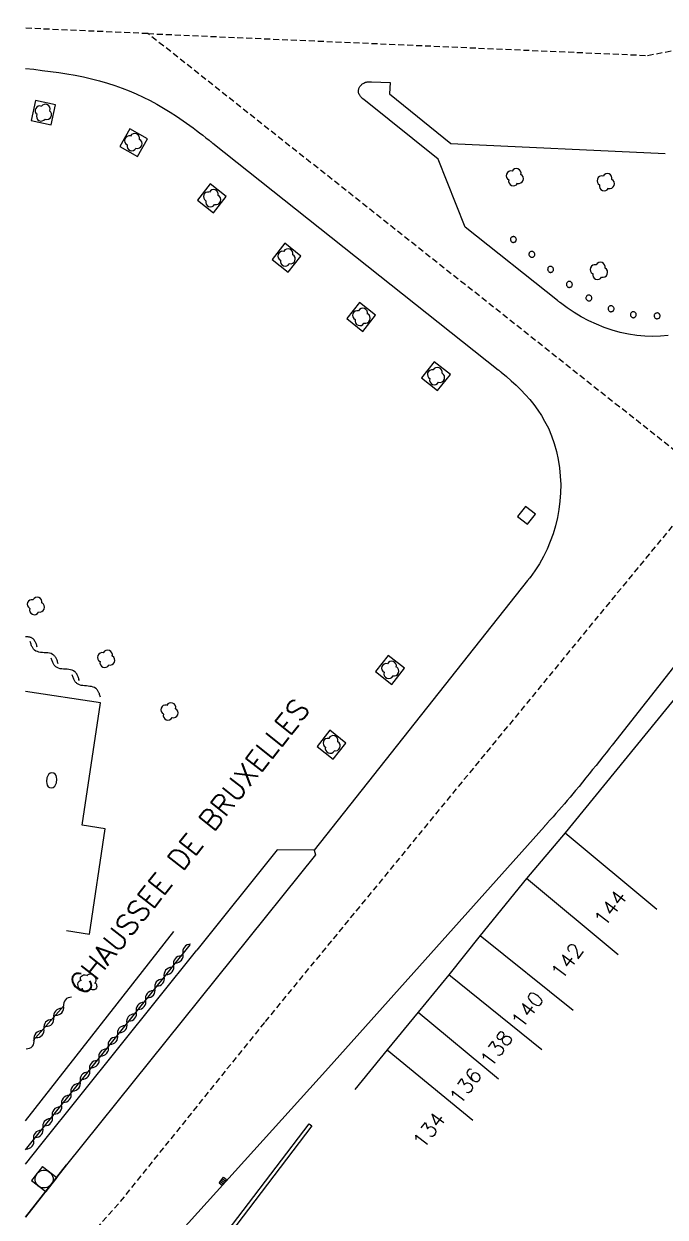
# Model space of a CAD drawing. Header units: millimetres. Extents: x 109000 to 110000, y 146999 to 148000.
# Drawn here: x 108999.9 to 109053.6, y 147247 to 147347 of the extents above; entities that cross this region are included whole.
import ezdxf
from ezdxf.enums import TextEntityAlignment as Align

# ---------------------------------------------------------------- set-up
doc = ezdxf.new("R2010")
doc.units = ezdxf.units.MM
doc.linetypes.add('DASHED', pattern=[0.75, 0.5, -0.25])
doc.layers.get('0').update_dxf_attribs({"linetype": 'CONTINUOUS'})
for name, color, linetype in [('W0001', 6, 'DASHED'), ('W0008', 7, 'CONTINUOUS'), ('W0100', 7, 'CONTINUOUS'), ('W0112', 1, 'DASHED'), ('W0300', 7, 'CONTINUOUS'), ('W0310', 3, 'CONTINUOUS'), ('W0334', 7, 'CONTINUOUS'), ('W0400', 7, 'CONTINUOUS'), ('W0420', 7, 'CONTINUOUS'), ('W0989', 7, 'CONTINUOUS'), ('W0991', 7, 'CONTINUOUS'), ('W1102', 7, 'CONTINUOUS')]:
    doc.layers.add(name, color=color, linetype=linetype)
doc.styles.get("Standard").update_dxf_attribs({"font": 'romans.shx', "width": 0.85})

# ---------------------------------------------------------------- blocks, each defined once
blk = doc.blocks.new('t310o')
at = {"color": 0, "linetype": 'Continuous'}
for centre, start, end in [((-0.5, 0.38), 216.8699, 323.1304), ((0.5, -0.37), 36.8699, 143.1303)]:
    blk.add_arc(centre, 0.625, start, end, dxfattribs=at)
blk = doc.blocks.new('T420')
for p, q in [((0.75, 0.75), (-0.75, 0.75)), ((-0.75, 0.75), (-0.75, -0.75)), ((0.75, 0.75), (0.75, -0.75)), ((0.75, -0.75), (-0.75, -0.75))]:
    blk.add_line(p, q)
blk.add_ellipse((0, 0), major_axis=(-0.53, 0.53), ratio=1, start_param=3.926991, end_param=10.210176)
blk = doc.blocks.new('T300')
for p, q in [((-0.8, 0.51), (-0.86, 0.34)), ((-0.86, 0.34), (-0.86, 0.17)), ((-0.86, 0.17), (-0.74, 0.06)), ((-0.69, 0.63), (-0.8, 0.51)), ((-0.8, -0.06), (-0.74, 0.06)), ((-0.74, 0.06), (-0.69, 0.11)), ((-0.57, 0.69), (-0.69, 0.63)), ((-0.46, 0.69), (-0.57, 0.69)), ((-0.29, 0.63), (-0.46, 0.69)), ((-0.29, 0.63), (-0.17, 0.74)), ((-0.23, 0.57), (-0.29, 0.63)), ((-0.17, 0.74), (-0.06, 0.8)), ((-0.06, 0.8), (0.06, 0.8)), ((0.06, 0.8), (0.23, 0.74)), ((0.23, 0.74), (0.34, 0.63)), ((0.34, 0.63), (0.4, 0.51)), ((0.46, 0.46), (0.34, 0.46)), ((0.4, 0.51), (0.4, 0.46)), ((0.57, 0.4), (0.46, 0.46)), ((0.57, 0.4), (0.69, 0.29)), ((0.69, 0.29), (0.74, 0.17)), ((0.74, 0.06), (0.69, -0.17)), ((0.74, 0.17), (0.74, 0.06)), ((-0.8, -0.17), (-0.8, -0.06)), ((-0.8, -0.23), (-0.8, -0.17)), ((-0.74, -0.34), (-0.8, -0.23)), ((-0.69, -0.4), (-0.74, -0.34)), ((-0.51, -0.46), (-0.69, -0.4)), ((-0.4, -0.46), (-0.51, -0.46)), ((-0.4, -0.46), (-0.34, -0.46)), ((-0.34, -0.46), (-0.34, -0.4)), ((-0.34, -0.51), (-0.34, -0.46)), ((-0.29, -0.63), (-0.34, -0.51)), ((-0.17, -0.74), (-0.29, -0.63)), ((-0.06, -0.8), (-0.17, -0.74)), ((0.06, -0.8), (-0.06, -0.8)), ((0.17, -0.74), (0.06, -0.8)), ((0.23, -0.69), (0.17, -0.74)), ((0.29, -0.46), (0.23, -0.46)), ((0.29, -0.63), (0.23, -0.69)), ((0.46, -0.4), (0.29, -0.46)), ((0.34, -0.51), (0.29, -0.63)), ((0.34, -0.51), (0.34, -0.46)), ((0.57, -0.34), (0.46, -0.4)), ((0.63, -0.29), (0.57, -0.34)), ((0.69, -0.17), (0.63, -0.29))]:
    blk.add_line(p, q)
blk = doc.blocks.new('T400')
for p, q in [((-0.15, 0.3), (0.15, 0.3)), ((-0.15, -0.25), (-0.15, 0.3)), ((-0.15, 0.15), (0.15, 0.15)), ((-0.15, 0), (0.15, 0)), ((0.15, 0.3), (0.15, -0.25)), ((-0.15, -0.15), (0.15, -0.15)), ((-0.15, -0.25), (-0.15, -0.3)), ((-0.15, -0.3), (0.15, -0.3)), ((0.15, -0.3), (0.15, -0.25))]:
    blk.add_line(p, q)

msp = doc.modelspace()

# ---------------------------------------------------------------- linework, layer by layer
at = {"layer": 'W0001'}
for points in [[(109137.58, 147461.48), (109078.01, 147333.88), (109020.02, 147263.3)], [(109010.26, 147346.19), (109052.15, 147344.36), (109085.99, 147350.95)], [(109070.03, 147291.39), (109063.35, 147304.19), (109057.45, 147308.84), (109010.26, 147346.19), (109000, 147346.64)]]:
    msp.add_lwpolyline(points, dxfattribs=at)
at = {"layer": 'W0001', "flags": 128}
msp.add_lwpolyline([(109020.02, 147263.3), (109007.76, 147248.08), (109000.78, 147240.2), (109000, 147239.2)], dxfattribs=at)
at = {"layer": 'W0008'}
for points in [[(109000, 147343.28), (109000.69, 147343.2), (109001.39, 147343.11), (109002.08, 147343.02), (109002.79, 147342.92), (109003.47, 147342.81), (109004.16, 147342.7), (109004.85, 147342.56), (109005.53, 147342.41), (109006.2, 147342.23), (109006.87, 147342.05), (109007.48, 147341.84), (109008.09, 147341.63), (109008.69, 147341.39), (109009.28, 147341.14), (109009.86, 147340.86), (109010.44, 147340.58), (109011.01, 147340.27), (109011.57, 147339.95), (109012.12, 147339.61), (109012.66, 147339.27), (109012.94, 147339.08), (109013.22, 147338.88), (109013.5, 147338.69), (109013.77, 147338.48), (109014.04, 147338.28), (109014.32, 147338.08), (109014.58, 147337.88), (109014.86, 147337.67), (109015.12, 147337.45), (109015.39, 147337.25), (109015.42, 147337.23), (109015.45, 147337.2), (109015.47, 147337.19), (109015.51, 147337.16), (109015.54, 147337.14), (109015.57, 147337.11), (109015.6, 147337.09), (109015.62, 147337.06), (109015.65, 147337.05), (109015.69, 147337.02), (109039.61, 147318.02), (109039.64, 147317.98), (109039.67, 147317.97), (109039.69, 147317.95), (109039.72, 147317.92), (109039.75, 147317.91), (109039.78, 147317.89), (109039.8, 147317.86), (109039.83, 147317.84), (109039.86, 147317.81), (109039.88, 147317.8), (109040.31, 147317.45), (109040.72, 147317.09), (109041.13, 147316.72), (109041.52, 147316.33), (109041.9, 147315.92), (109042.26, 147315.52), (109042.61, 147315.09), (109042.94, 147314.64), (109043.24, 147314.19), (109043.51, 147313.72), (109043.83, 147313.11), (109044.09, 147312.47), (109044.32, 147311.83), (109044.51, 147311.16), (109044.65, 147310.48), (109044.76, 147309.8), (109044.83, 147309.09), (109044.86, 147308.41), (109044.85, 147307.7), (109044.79, 147307), (109044.71, 147306.31), (109044.58, 147305.63), (109044.42, 147304.94), (109044.22, 147304.27), (109043.98, 147303.61), (109043.72, 147302.97), (109043.41, 147302.36), (109043.07, 147301.75), (109042.7, 147301.17), (109042.29, 147300.61), (109042.27, 147300.59), (109042.26, 147300.56), (109042.23, 147300.53), (109042.21, 147300.52), (109042.19, 147300.48), (109042.17, 147300.45), (109042.15, 147300.44), (109042.13, 147300.41), (109042.11, 147300.38), (109042.08, 147300.36), (109024.2, 147277.75), (109021.09, 147277.78), (109014.36, 147269.38)], [(109044.59, 147323.81), (109036.86, 147329.97), (109034.58, 147335.66), (109028.35, 147340.67), (109028.34, 147340.67), (109028.33, 147340.69), (109028.32, 147340.69), (109028.31, 147340.7), (109028.29, 147340.7), (109028.29, 147340.72), (109028.28, 147340.73), (109028.26, 147340.73), (109028.26, 147340.75), (109028.24, 147340.75), (109028.19, 147340.8), (109028.14, 147340.86), (109028.09, 147340.91), (109028.04, 147340.97), (109028.01, 147341.03), (109027.97, 147341.09), (109027.94, 147341.16), (109027.92, 147341.23), (109027.91, 147341.3), (109027.9, 147341.38), (109027.9, 147341.42), (109027.91, 147341.48), (109027.93, 147341.53), (109027.94, 147341.59), (109027.97, 147341.66), (109028, 147341.7), (109028.03, 147341.75), (109028.07, 147341.8), (109028.11, 147341.84), (109028.15, 147341.89), (109028.15, 147341.89), (109028.2, 147341.94), (109028.26, 147341.98), (109028.31, 147342.02), (109028.37, 147342.05), (109028.44, 147342.08), (109028.5, 147342.11), (109028.57, 147342.13), (109028.63, 147342.14), (109028.7, 147342.14), (109028.76, 147342.16), (109028.79, 147342.16), (109028.81, 147342.16), (109028.83, 147342.16), (109028.86, 147342.16), (109028.88, 147342.16), (109028.9, 147342.16), (109028.92, 147342.14), (109028.94, 147342.14), (109028.97, 147342.14), (109028.99, 147342.14), (109028.99, 147342.14), (109030.56, 147342.08), (109030.52, 147341.14), (109035.64, 147336.98), (109053.62, 147336.14)], [(109053.87, 147320.89), (109053.22, 147320.83), (109052.55, 147320.81), (109051.9, 147320.83), (109051.24, 147320.89), (109050.54, 147321), (109049.85, 147321.14), (109049.17, 147321.33), (109048.51, 147321.56), (109047.85, 147321.83), (109047.21, 147322.13), (109046.58, 147322.45), (109045.98, 147322.81), (109045.4, 147323.2), (109044.84, 147323.63), (109044.84, 147323.63), (109044.82, 147323.64), (109044.79, 147323.66), (109044.76, 147323.69), (109044.74, 147323.7), (109044.72, 147323.72), (109044.69, 147323.73), (109044.66, 147323.77), (109044.64, 147323.78), (109044.61, 147323.8), (109044.59, 147323.81), (109044.59, 147323.81), (109036.86, 147329.97), (109034.58, 147335.66), (109028.35, 147340.67), (109028.34, 147340.67), (109028.33, 147340.69), (109028.32, 147340.69), (109028.31, 147340.7), (109028.29, 147340.7), (109028.29, 147340.72), (109028.28, 147340.73), (109028.26, 147340.73), (109028.26, 147340.75), (109028.24, 147340.75), (109028.19, 147340.8), (109028.14, 147340.86), (109028.09, 147340.91), (109028.04, 147340.97), (109028.01, 147341.03), (109027.97, 147341.09), (109027.94, 147341.16), (109027.92, 147341.23), (109027.91, 147341.3), (109027.9, 147341.38), (109027.9, 147341.42), (109027.91, 147341.48), (109027.93, 147341.53), (109027.94, 147341.59), (109027.97, 147341.66), (109028, 147341.7), (109028.03, 147341.75), (109028.07, 147341.8), (109028.11, 147341.84), (109028.15, 147341.89), (109028.15, 147341.89), (109028.2, 147341.94), (109028.26, 147341.98), (109028.31, 147342.02), (109028.37, 147342.05), (109028.44, 147342.08), (109028.5, 147342.11), (109028.57, 147342.13), (109028.63, 147342.14), (109028.7, 147342.14), (109028.76, 147342.16), (109028.79, 147342.16), (109028.81, 147342.16), (109028.83, 147342.16), (109028.86, 147342.16), (109028.88, 147342.16), (109028.9, 147342.16), (109028.92, 147342.14), (109028.94, 147342.14), (109028.97, 147342.14), (109028.99, 147342.14), (109028.99, 147342.14), (109030.56, 147342.08), (109030.52, 147341.14), (109035.64, 147336.98), (109053.62, 147336.14)], [(109002.51, 147340.23), (109000.83, 147340.59), (109000.47, 147338.91), (109002.15, 147338.55), (109002.51, 147340.23)], [(109008.75, 147338.22), (109007.9, 147336.72), (109009.38, 147335.88), (109010.23, 147337.36), (109008.75, 147338.22)], [(109015.48, 147333.59), (109014.41, 147332.23), (109015.76, 147331.17), (109016.83, 147332.53), (109015.48, 147333.59)], [(109021.74, 147328.63), (109020.67, 147327.27), (109022.02, 147326.2), (109023.09, 147327.55), (109021.74, 147328.63)], [(109028, 147323.64), (109026.93, 147322.3), (109028.28, 147321.22), (109029.35, 147322.58), (109028, 147323.64)], [(109034.26, 147318.69), (109033.19, 147317.34), (109034.54, 147316.27), (109035.61, 147317.63), (109034.26, 147318.69)], [(109058.12, 147297.92), (109049.18, 147286.56), (109049.15, 147286.53), (109049.13, 147286.5), (109049.11, 147286.47), (109049.09, 147286.44), (109049.07, 147286.41), (109049.04, 147286.39), (109049.02, 147286.36), (109049, 147286.33), (109048.97, 147286.3), (109048.95, 147286.27), (109048.95, 147286.27), (109048.67, 147285.91), (109048.39, 147285.56), (109048.11, 147285.2), (109047.83, 147284.84), (109047.54, 147284.5), (109047.26, 147284.14), (109046.98, 147283.8), (109046.69, 147283.44), (109046.4, 147283.09), (109046.11, 147282.75), (109046.11, 147282.75), (109045.88, 147282.47), (109045.65, 147282.19), (109045.41, 147281.92), (109045.18, 147281.64), (109044.94, 147281.36), (109044.7, 147281.09), (109044.46, 147280.81), (109044.22, 147280.55), (109043.97, 147280.28), (109043.74, 147280), (109043.71, 147279.97), (109043.69, 147279.95), (109043.66, 147279.92), (109043.64, 147279.89), (109043.61, 147279.86), (109043.59, 147279.84), (109043.56, 147279.81), (109043.54, 147279.78), (109043.51, 147279.75), (109043.49, 147279.73), (109043.49, 147279.73), (109025.4, 147259.5)], [(109030.41, 147294.06), (109029.35, 147292.72), (109030.7, 147291.64), (109031.77, 147293), (109030.41, 147294.06)], [(109025.51, 147287.81), (109024.44, 147286.45), (109025.79, 147285.38), (109026.86, 147286.73), (109025.51, 147287.81)], [(109024.2, 147277.75), (109024.3, 147277.35), (109003.42, 147251.37), (109000, 147246.99)], [(109025.4, 147259.5), (109012.09, 147244.79), (109004.91, 147236.52), (109004.58, 147236.56), (109000, 147230.78)], [(109000, 147246.99), (109003.42, 147251.37)]]:
    msp.add_lwpolyline(points, dxfattribs=at)
at = {"layer": 'W0100'}
for points in [[(109041.25, 147305.72), (109042.09, 147305.06), (109042.75, 147305.91), (109041.9, 147306.56), (109041.25, 147305.72)], [(109066.13, 147289.33), (109061.88, 147297.27), (109060.43, 147297.73), (109055.37, 147291.63), (109045.23, 147279.2), (109041.99, 147275.38), (109038.1, 147270.59), (109035.49, 147267.3), (109032.91, 147264.17), (109030.32, 147261.02), (109027.59, 147257.7)], [(109003.42, 147271.02), (109005.35, 147270.72), (109006.67, 147279.55), (109004.74, 147279.84), (109006.27, 147290.11), (109000, 147291.05)]]:
    msp.add_lwpolyline(points, dxfattribs=at)
at = {"layer": 'W0112'}
for points in [[(109040.97, 147329.17), (109040.94, 147329.19), (109040.89, 147329.19), (109040.85, 147329.17), (109040.8, 147329.17), (109040.76, 147329.14), (109040.73, 147329.13), (109040.7, 147329.09), (109040.68, 147329.06), (109040.66, 147329.02), (109040.65, 147328.97), (109040.65, 147328.94), (109040.65, 147328.89), (109040.67, 147328.84), (109040.69, 147328.81), (109040.71, 147328.78), (109040.74, 147328.75), (109040.78, 147328.72), (109040.82, 147328.7), (109040.86, 147328.69), (109040.9, 147328.69), (109040.94, 147328.7), (109040.99, 147328.7), (109041.03, 147328.73), (109041.06, 147328.75), (109041.09, 147328.78), (109041.11, 147328.81), (109041.13, 147328.86), (109041.14, 147328.91), (109041.15, 147328.94), (109041.14, 147328.98), (109041.12, 147329.03), (109041.11, 147329.06), (109041.08, 147329.09), (109041.05, 147329.13), (109041.01, 147329.16), (109040.97, 147329.17), (109040.97, 147329.17), (109040.94, 147329.19), (109040.89, 147329.19), (109040.85, 147329.17), (109040.8, 147329.17), (109040.76, 147329.14), (109040.73, 147329.13), (109040.7, 147329.09), (109040.68, 147329.06), (109040.66, 147329.02), (109040.65, 147328.97), (109040.65, 147328.94), (109040.65, 147328.89), (109040.67, 147328.84), (109040.69, 147328.81), (109040.71, 147328.78), (109040.74, 147328.75), (109040.78, 147328.72), (109040.82, 147328.7), (109040.86, 147328.69), (109040.9, 147328.69), (109040.94, 147328.7), (109040.99, 147328.7), (109041.03, 147328.73), (109041.06, 147328.75), (109041.09, 147328.78), (109041.11, 147328.81), (109041.13, 147328.86), (109041.14, 147328.91), (109041.15, 147328.94), (109041.14, 147328.98), (109041.12, 147329.03), (109041.11, 147329.06), (109041.08, 147329.09), (109041.05, 147329.13), (109041.01, 147329.16), (109040.97, 147329.17), (109040.97, 147329.17)], [(109042.52, 147327.92), (109042.48, 147327.94), (109042.44, 147327.94), (109042.4, 147327.92), (109042.35, 147327.92), (109042.31, 147327.89), (109042.28, 147327.88), (109042.25, 147327.84), (109042.22, 147327.81), (109042.21, 147327.77), (109042.2, 147327.72), (109042.19, 147327.69), (109042.2, 147327.64), (109042.22, 147327.59), (109042.23, 147327.56), (109042.26, 147327.53), (109042.29, 147327.5), (109042.33, 147327.47), (109042.36, 147327.45), (109042.4, 147327.44), (109042.45, 147327.44), (109042.49, 147327.45), (109042.54, 147327.45), (109042.58, 147327.48), (109042.61, 147327.5), (109042.64, 147327.53), (109042.66, 147327.56), (109042.68, 147327.61), (109042.69, 147327.66), (109042.69, 147327.69), (109042.69, 147327.73), (109042.67, 147327.78), (109042.65, 147327.81), (109042.63, 147327.84), (109042.6, 147327.88), (109042.56, 147327.91), (109042.52, 147327.92), (109042.52, 147327.92), (109042.48, 147327.94), (109042.44, 147327.94), (109042.4, 147327.92), (109042.35, 147327.92), (109042.31, 147327.89), (109042.28, 147327.88), (109042.25, 147327.84), (109042.22, 147327.81), (109042.21, 147327.77), (109042.2, 147327.72), (109042.19, 147327.69), (109042.2, 147327.64), (109042.22, 147327.59), (109042.23, 147327.56), (109042.26, 147327.53), (109042.29, 147327.5), (109042.33, 147327.47), (109042.36, 147327.45), (109042.4, 147327.44), (109042.45, 147327.44), (109042.49, 147327.45), (109042.54, 147327.45), (109042.58, 147327.48), (109042.61, 147327.5), (109042.64, 147327.53), (109042.66, 147327.56), (109042.68, 147327.61), (109042.69, 147327.66), (109042.69, 147327.69), (109042.69, 147327.73), (109042.67, 147327.78), (109042.65, 147327.81), (109042.63, 147327.84), (109042.6, 147327.88), (109042.56, 147327.91), (109042.52, 147327.92), (109042.52, 147327.92)], [(109044.09, 147326.66), (109044.05, 147326.67), (109044.01, 147326.67), (109043.97, 147326.66), (109043.92, 147326.66), (109043.88, 147326.63), (109043.85, 147326.61), (109043.82, 147326.58), (109043.79, 147326.55), (109043.78, 147326.5), (109043.77, 147326.45), (109043.76, 147326.42), (109043.77, 147326.38), (109043.79, 147326.33), (109043.8, 147326.3), (109043.83, 147326.27), (109043.86, 147326.23), (109043.9, 147326.2), (109043.94, 147326.19), (109043.97, 147326.17), (109044.02, 147326.17), (109044.06, 147326.19), (109044.11, 147326.19), (109044.15, 147326.22), (109044.18, 147326.23), (109044.21, 147326.27), (109044.23, 147326.3), (109044.25, 147326.34), (109044.26, 147326.39), (109044.26, 147326.42), (109044.26, 147326.47), (109044.24, 147326.52), (109044.22, 147326.55), (109044.2, 147326.58), (109044.17, 147326.61), (109044.13, 147326.64), (109044.09, 147326.66), (109044.09, 147326.66), (109044.05, 147326.67), (109044.01, 147326.67), (109043.97, 147326.66), (109043.92, 147326.66), (109043.88, 147326.63), (109043.85, 147326.61), (109043.82, 147326.58), (109043.79, 147326.55), (109043.78, 147326.5), (109043.77, 147326.45), (109043.76, 147326.42), (109043.77, 147326.38), (109043.79, 147326.33), (109043.8, 147326.3), (109043.83, 147326.27), (109043.86, 147326.23), (109043.9, 147326.2), (109043.94, 147326.19), (109043.97, 147326.17), (109044.02, 147326.17), (109044.06, 147326.19), (109044.11, 147326.19), (109044.15, 147326.22), (109044.18, 147326.23), (109044.21, 147326.27), (109044.23, 147326.3), (109044.25, 147326.34), (109044.26, 147326.39), (109044.26, 147326.42), (109044.26, 147326.47), (109044.24, 147326.52), (109044.22, 147326.55), (109044.2, 147326.58), (109044.17, 147326.61), (109044.13, 147326.64), (109044.09, 147326.66), (109044.09, 147326.66)], [(109045.67, 147325.41), (109045.63, 147325.42), (109045.58, 147325.42), (109045.54, 147325.41), (109045.5, 147325.41), (109045.46, 147325.38), (109045.43, 147325.36), (109045.4, 147325.33), (109045.37, 147325.3), (109045.36, 147325.25), (109045.35, 147325.2), (109045.34, 147325.17), (109045.35, 147325.13), (109045.36, 147325.08), (109045.38, 147325.05), (109045.4, 147325.02), (109045.44, 147324.98), (109045.47, 147324.95), (109045.51, 147324.94), (109045.55, 147324.92), (109045.6, 147324.92), (109045.64, 147324.94), (109045.69, 147324.94), (109045.72, 147324.97), (109045.76, 147324.98), (109045.79, 147325.02), (109045.81, 147325.05), (109045.83, 147325.09), (109045.83, 147325.14), (109045.84, 147325.17), (109045.83, 147325.22), (109045.82, 147325.27), (109045.8, 147325.3), (109045.78, 147325.33), (109045.75, 147325.36), (109045.71, 147325.39), (109045.67, 147325.41), (109045.67, 147325.41), (109045.63, 147325.42), (109045.58, 147325.42), (109045.54, 147325.41), (109045.5, 147325.41), (109045.46, 147325.38), (109045.43, 147325.36), (109045.4, 147325.33), (109045.37, 147325.3), (109045.36, 147325.25), (109045.35, 147325.2), (109045.34, 147325.17), (109045.35, 147325.13), (109045.36, 147325.08), (109045.38, 147325.05), (109045.4, 147325.02), (109045.44, 147324.98), (109045.47, 147324.95), (109045.51, 147324.94), (109045.55, 147324.92), (109045.6, 147324.92), (109045.64, 147324.94), (109045.69, 147324.94), (109045.72, 147324.97), (109045.76, 147324.98), (109045.79, 147325.02), (109045.81, 147325.05), (109045.83, 147325.09), (109045.83, 147325.14), (109045.84, 147325.17), (109045.83, 147325.22), (109045.82, 147325.27), (109045.8, 147325.3), (109045.78, 147325.33), (109045.75, 147325.36), (109045.71, 147325.39), (109045.67, 147325.41), (109045.67, 147325.41)], [(109047.3, 147324.27), (109047.26, 147324.28), (109047.22, 147324.28), (109047.18, 147324.27), (109047.13, 147324.27), (109047.09, 147324.23), (109047.06, 147324.22), (109047.03, 147324.19), (109047.01, 147324.16), (109046.99, 147324.11), (109046.98, 147324.06), (109046.97, 147324.03), (109046.98, 147323.98), (109047, 147323.94), (109047.01, 147323.91), (109047.04, 147323.88), (109047.07, 147323.84), (109047.11, 147323.81), (109047.15, 147323.8), (109047.19, 147323.78), (109047.23, 147323.78), (109047.27, 147323.8), (109047.32, 147323.8), (109047.36, 147323.83), (109047.39, 147323.84), (109047.42, 147323.88), (109047.44, 147323.91), (109047.46, 147323.95), (109047.47, 147324), (109047.47, 147324.03), (109047.47, 147324.08), (109047.45, 147324.13), (109047.44, 147324.16), (109047.41, 147324.19), (109047.38, 147324.22), (109047.34, 147324.25), (109047.3, 147324.27), (109047.3, 147324.27), (109047.26, 147324.28), (109047.22, 147324.28), (109047.18, 147324.27), (109047.13, 147324.27), (109047.09, 147324.23), (109047.06, 147324.22), (109047.03, 147324.19), (109047.01, 147324.16), (109046.99, 147324.11), (109046.98, 147324.06), (109046.97, 147324.03), (109046.98, 147323.98), (109047, 147323.94), (109047.01, 147323.91), (109047.04, 147323.88), (109047.07, 147323.84), (109047.11, 147323.81), (109047.15, 147323.8), (109047.19, 147323.78), (109047.23, 147323.78), (109047.27, 147323.8), (109047.32, 147323.8), (109047.36, 147323.83), (109047.39, 147323.84), (109047.42, 147323.88), (109047.44, 147323.91), (109047.46, 147323.95), (109047.47, 147324), (109047.47, 147324.03), (109047.47, 147324.08), (109047.45, 147324.13), (109047.44, 147324.16), (109047.41, 147324.19), (109047.38, 147324.22), (109047.34, 147324.25), (109047.3, 147324.27), (109047.3, 147324.27)], [(109049.16, 147323.36), (109049.12, 147323.38), (109049.08, 147323.38), (109049.04, 147323.36), (109048.99, 147323.36), (109048.95, 147323.33), (109048.92, 147323.31), (109048.89, 147323.28), (109048.86, 147323.25), (109048.85, 147323.2), (109048.84, 147323.16), (109048.83, 147323.13), (109048.84, 147323.08), (109048.86, 147323.03), (109048.87, 147323), (109048.9, 147322.97), (109048.93, 147322.94), (109048.97, 147322.91), (109049.01, 147322.89), (109049.04, 147322.88), (109049.09, 147322.88), (109049.13, 147322.89), (109049.18, 147322.89), (109049.22, 147322.92), (109049.25, 147322.94), (109049.28, 147322.97), (109049.3, 147323), (109049.32, 147323.05), (109049.33, 147323.09), (109049.33, 147323.13), (109049.33, 147323.17), (109049.31, 147323.22), (109049.29, 147323.25), (109049.27, 147323.28), (109049.24, 147323.31), (109049.2, 147323.34), (109049.16, 147323.36), (109049.16, 147323.36), (109049.12, 147323.38), (109049.08, 147323.38), (109049.04, 147323.36), (109048.99, 147323.36), (109048.95, 147323.33), (109048.92, 147323.31), (109048.89, 147323.28), (109048.86, 147323.25), (109048.85, 147323.2), (109048.84, 147323.16), (109048.83, 147323.13), (109048.84, 147323.08), (109048.86, 147323.03), (109048.87, 147323), (109048.9, 147322.97), (109048.93, 147322.94), (109048.97, 147322.91), (109049.01, 147322.89), (109049.04, 147322.88), (109049.09, 147322.88), (109049.13, 147322.89), (109049.18, 147322.89), (109049.22, 147322.92), (109049.25, 147322.94), (109049.28, 147322.97), (109049.3, 147323), (109049.32, 147323.05), (109049.33, 147323.09), (109049.33, 147323.13), (109049.33, 147323.17), (109049.31, 147323.22), (109049.29, 147323.25), (109049.27, 147323.28), (109049.24, 147323.31), (109049.2, 147323.34), (109049.16, 147323.36), (109049.16, 147323.36)], [(109051.03, 147322.86), (109050.99, 147322.88), (109050.94, 147322.88), (109050.9, 147322.86), (109050.86, 147322.86), (109050.82, 147322.83), (109050.79, 147322.81), (109050.76, 147322.78), (109050.73, 147322.75), (109050.72, 147322.7), (109050.71, 147322.66), (109050.7, 147322.63), (109050.71, 147322.58), (109050.72, 147322.53), (109050.74, 147322.5), (109050.76, 147322.47), (109050.79, 147322.44), (109050.83, 147322.41), (109050.87, 147322.39), (109050.91, 147322.38), (109050.96, 147322.38), (109051, 147322.39), (109051.04, 147322.39), (109051.08, 147322.42), (109051.11, 147322.44), (109051.15, 147322.47), (109051.17, 147322.5), (109051.19, 147322.55), (109051.19, 147322.59), (109051.2, 147322.63), (109051.19, 147322.67), (109051.18, 147322.72), (109051.16, 147322.75), (109051.14, 147322.78), (109051.11, 147322.81), (109051.07, 147322.84), (109051.03, 147322.86), (109051.03, 147322.86), (109050.99, 147322.88), (109050.94, 147322.88), (109050.9, 147322.86), (109050.86, 147322.86), (109050.82, 147322.83), (109050.79, 147322.81), (109050.76, 147322.78), (109050.73, 147322.75), (109050.72, 147322.7), (109050.71, 147322.66), (109050.7, 147322.63), (109050.71, 147322.58), (109050.72, 147322.53), (109050.74, 147322.5), (109050.76, 147322.47), (109050.79, 147322.44), (109050.83, 147322.41), (109050.87, 147322.39), (109050.91, 147322.38), (109050.96, 147322.38), (109051, 147322.39), (109051.04, 147322.39), (109051.08, 147322.42), (109051.11, 147322.44), (109051.15, 147322.47), (109051.17, 147322.5), (109051.19, 147322.55), (109051.19, 147322.59), (109051.2, 147322.63), (109051.19, 147322.67), (109051.18, 147322.72), (109051.16, 147322.75), (109051.14, 147322.78), (109051.11, 147322.81), (109051.07, 147322.84), (109051.03, 147322.86), (109051.03, 147322.86)], [(109053.02, 147322.77), (109052.98, 147322.78), (109052.94, 147322.78), (109052.9, 147322.77), (109052.85, 147322.77), (109052.81, 147322.73), (109052.78, 147322.72), (109052.75, 147322.69), (109052.72, 147322.66), (109052.71, 147322.61), (109052.7, 147322.56), (109052.69, 147322.53), (109052.7, 147322.48), (109052.72, 147322.44), (109052.73, 147322.41), (109052.76, 147322.38), (109052.79, 147322.34), (109052.83, 147322.31), (109052.86, 147322.3), (109052.9, 147322.28), (109052.95, 147322.28), (109052.99, 147322.3), (109053.04, 147322.3), (109053.08, 147322.33), (109053.11, 147322.34), (109053.14, 147322.38), (109053.16, 147322.41), (109053.18, 147322.45), (109053.19, 147322.5), (109053.19, 147322.53), (109053.19, 147322.58), (109053.17, 147322.63), (109053.15, 147322.66), (109053.13, 147322.69), (109053.1, 147322.72), (109053.06, 147322.75), (109053.02, 147322.77), (109053.02, 147322.77), (109052.98, 147322.78), (109052.94, 147322.78), (109052.9, 147322.77), (109052.85, 147322.77), (109052.81, 147322.73), (109052.78, 147322.72), (109052.75, 147322.69), (109052.72, 147322.66), (109052.71, 147322.61), (109052.7, 147322.56), (109052.69, 147322.53), (109052.7, 147322.48), (109052.72, 147322.44), (109052.73, 147322.41), (109052.76, 147322.38), (109052.79, 147322.34), (109052.83, 147322.31), (109052.86, 147322.3), (109052.9, 147322.28), (109052.95, 147322.28), (109052.99, 147322.3), (109053.04, 147322.3), (109053.08, 147322.33), (109053.11, 147322.34), (109053.14, 147322.38), (109053.16, 147322.41), (109053.18, 147322.45), (109053.19, 147322.5), (109053.19, 147322.53), (109053.19, 147322.58), (109053.17, 147322.63), (109053.15, 147322.66), (109053.13, 147322.69), (109053.1, 147322.72), (109053.06, 147322.75), (109053.02, 147322.77), (109053.02, 147322.77)]]:
    msp.add_lwpolyline(points, dxfattribs=at)
at = {"layer": 'W0300'}
for centre, radius, start, end in [((109001.18, 147339.75), 0.374, 66.6444, 236.9761), ((109001.31, 147339.25), 0.392, 156.5014, 326.3099), ((109001.66, 147339.88), 0.393, 339.0442, 146.3099), ((109001.8, 147339.39), 0.389, 247.5572, 56.3099), ((109008.7, 147337.22), 0.404, 75.4258, 242.4472), ((109009.16, 147337.42), 0.406, 344.3578, 152.4472), ((109008.91, 147336.77), 0.398, 164.0546, 331.9275), ((109009.36, 147336.97), 0.404, 255.4258, 61.4769), ((109040.69, 147334.28), 0.402, 76.5043, 242.4472), ((109041.14, 147334.48), 0.402, 346.5043, 152.4472), ((109041.34, 147334.03), 0.404, 255.4258, 62.4472), ((109048.77, 147334.06), 0.394, 346.2392, 151.9275), ((109040.89, 147333.83), 0.398, 164.0546, 331.9275), ((109048.31, 147333.86), 0.402, 76.5043, 241.4769), ((109048.51, 147333.41), 0.398, 164.0546, 331.9275), ((109048.97, 147333.61), 0.406, 254.3577, 63.435), ((109015.3, 147332.53), 0.387, 75.9638, 242.4027), ((109015.76, 147332.72), 0.394, 346.2392, 151.9275), ((109015.96, 147332.27), 0.406, 254.3577, 63.435), ((109015.5, 147332.06), 0.398, 164.0546, 331.9275), ((109021.55, 147327.55), 0.402, 76.5043, 242.4472), ((109022.01, 147327.75), 0.406, 344.3578, 152.4472), ((109022.21, 147327.3), 0.404, 255.4258, 61.4769), ((109021.76, 147327.09), 0.398, 164.0546, 331.9275), ((109047.73, 147326.42), 0.402, 76.5043, 242.4472), ((109048.19, 147326.62), 0.402, 346.5043, 152.4472), ((109048.39, 147326.17), 0.406, 254.3577, 62.4472), ((109047.94, 147325.97), 0.398, 164.0546, 331.9275), ((109027.81, 147322.58), 0.389, 74.8459, 243.435), ((109028.27, 147322.77), 0.402, 346.5043, 151.9275), ((109028.48, 147322.33), 0.421, 254.9315, 62.488), ((109028.02, 147322.11), 0.398, 164.0546, 331.9275), ((109034.07, 147317.62), 0.387, 75.9638, 243.435), ((109034.52, 147317.81), 0.402, 346.5043, 152.4472), ((109034.73, 147317.36), 0.404, 255.4258, 62.4472), ((109034.27, 147317.16), 0.398, 164.0546, 331.9275), ((109000.53, 147298.36), 0.387, 75.9638, 242.4027), ((109000.98, 147298.55), 0.402, 346.5043, 152.4472), ((109001.19, 147298.11), 0.406, 254.3577, 61.4769), ((109000.73, 147297.89), 0.403, 161.9166, 332.4472), ((109006.88, 147294.11), 0.406, 344.3578, 152.4472), ((109006.43, 147293.91), 0.404, 75.4258, 242.4472), ((109006.63, 147293.45), 0.398, 164.0546, 331.9275), ((109007.09, 147293.66), 0.404, 255.4258, 61.4769), ((109030.23, 147293), 0.387, 75.9638, 242.4027), ((109030.69, 147293.19), 0.402, 346.5043, 152.4472), ((109030.44, 147292.53), 0.403, 161.9166, 334.44), ((109030.89, 147292.75), 0.404, 255.4258, 61.4769), ((109011.73, 147289.52), 0.387, 75.9638, 243.435), ((109012.19, 147289.7), 0.402, 346.5043, 152.4472), ((109012.39, 147289.25), 0.404, 255.4258, 62.4472), ((109011.94, 147289.05), 0.398, 164.0546, 331.9275), ((109025.33, 147286.73), 0.387, 75.9638, 242.4027), ((109025.53, 147286.27), 0.403, 161.9166, 332.4472), ((109025.78, 147286.94), 0.406, 344.3578, 154.9164), ((109025.98, 147286.48), 0.406, 254.3577, 61.4769)]:
    msp.add_arc(centre, radius, start, end, dxfattribs=at)
at = {"layer": 'W0310'}
for points in [[(109000.97, 147294.77), (109000.95, 147294.84), (109000.94, 147294.92), (109000.91, 147294.98), (109000.89, 147295.06), (109000.86, 147295.13), (109000.83, 147295.19), (109000.79, 147295.25), (109000.76, 147295.31), (109000.72, 147295.38), (109000.69, 147295.42), (109000.64, 147295.47), (109000.59, 147295.5), (109000.55, 147295.53), (109000.51, 147295.55), (109000.47, 147295.56), (109000.42, 147295.58), (109000.37, 147295.59), (109000.32, 147295.61), (109000.27, 147295.61), (109000.22, 147295.63), (109000.16, 147295.63), (109000.11, 147295.63), (109000.05, 147295.64), (109000, 147295.64)], [(109002.74, 147293.38), (109002.72, 147293.44), (109002.69, 147293.52), (109002.68, 147293.59), (109002.65, 147293.66), (109002.61, 147293.72), (109002.59, 147293.78), (109002.56, 147293.84), (109002.53, 147293.91), (109002.49, 147293.95), (109002.45, 147294), (109002.41, 147294.05), (109002.36, 147294.09), (109002.26, 147294.16), (109002.14, 147294.22), (109002.01, 147294.25), (109001.86, 147294.28), (109001.72, 147294.3), (109001.57, 147294.3), (109001.42, 147294.31), (109001.26, 147294.33), (109001.12, 147294.34), (109000.99, 147294.39), (109000.87, 147294.44), (109000.76, 147294.5), (109000.72, 147294.55), (109000.68, 147294.59), (109000.64, 147294.64), (109000.6, 147294.7), (109000.57, 147294.75), (109000.54, 147294.81), (109000.51, 147294.88), (109000.48, 147294.95), (109000.46, 147295.02), (109000.44, 147295.09), (109000.41, 147295.16), (109000.39, 147295.23)], [(109004.51, 147291.98), (109004.48, 147292.05), (109004.46, 147292.13), (109004.44, 147292.2), (109004.41, 147292.27), (109004.38, 147292.33), (109004.36, 147292.39), (109004.33, 147292.45), (109004.29, 147292.52), (109004.26, 147292.56), (109004.22, 147292.61), (109004.18, 147292.66), (109004.13, 147292.7), (109004.03, 147292.78), (109003.91, 147292.83), (109003.78, 147292.86), (109003.64, 147292.89), (109003.49, 147292.91), (109003.34, 147292.91), (109003.19, 147292.92), (109003.04, 147292.94), (109002.9, 147292.95), (109002.76, 147293), (109002.65, 147293.05), (109002.54, 147293.11), (109002.49, 147293.16), (109002.45, 147293.2), (109002.4, 147293.25), (109002.37, 147293.3), (109002.34, 147293.36), (109002.31, 147293.42), (109002.28, 147293.48), (109002.25, 147293.55), (109002.22, 147293.63), (109002.2, 147293.69), (109002.18, 147293.75), (109002.15, 147293.83)], [(109006.28, 147290.58), (109006.26, 147290.66), (109006.23, 147290.72), (109006.21, 147290.8), (109006.19, 147290.88), (109006.15, 147290.94), (109006.13, 147291), (109006.1, 147291.06), (109006.06, 147291.11), (109006.03, 147291.17), (109005.99, 147291.22), (109005.94, 147291.27), (109005.9, 147291.31), (109005.79, 147291.38), (109005.67, 147291.42), (109005.54, 147291.47), (109005.4, 147291.48), (109005.25, 147291.5), (109005.1, 147291.52), (109004.95, 147291.53), (109004.8, 147291.55), (109004.66, 147291.56), (109004.53, 147291.61), (109004.41, 147291.66), (109004.3, 147291.72), (109004.26, 147291.77), (109004.22, 147291.81), (109004.17, 147291.86), (109004.14, 147291.91), (109004.11, 147291.97), (109004.08, 147292.03), (109004.04, 147292.09), (109004.01, 147292.16), (109003.99, 147292.23), (109003.97, 147292.3), (109003.94, 147292.36), (109003.92, 147292.44)], [(109000, 147252.63), (109010.5, 147265.71), (109013.8, 147269.82)], [(109003.19, 147264.67), (109000.65, 147261.79)]]:
    msp.add_lwpolyline(points, dxfattribs=at)
at = {"layer": 'W0334'}
for points in [[(109000, 147255.07), (109012.43, 147270.92)], [(109000, 147251.42), (109001.27, 147253.05), (109014.36, 147269.38)]]:
    msp.add_lwpolyline(points, dxfattribs=at)
msp.add_lwpolyline([(109006.62, 147232.42), (109012.71, 147240.27), (109023.78, 147254.8), (109024.01, 147254.63), (109012.93, 147240.09), (109006.84, 147232.25)], close=True, dxfattribs=at)
at = {"layer": 'W1102'}
for points in [[(109045.23, 147279.2), (109052.93, 147272.81)], [(109049.69, 147268.98), (109041.99, 147275.38)], [(109038.1, 147270.59), (109045.9, 147264.33)], [(109043.27, 147261.02), (109035.49, 147267.3)], [(109032.91, 147264.17), (109039.64, 147258.58)], [(109030.32, 147261.02), (109037.5, 147255.12)]]:
    msp.add_lwpolyline(points, dxfattribs=at)

# ---------------------------------------------------------------- block references
at = {"layer": 'W0300', "rotation": 51.2500550954877}
msp.add_blockref('T300', (109005.28, 147266.65), dxfattribs=at)
at = {"layer": 'W0310'}
for p, rotation in [((109013.2, 147269.08), 51.25005509548761), ((109012.42, 147268.1), 51.25005509548761), ((109011.63, 147267.13), 51.25005509548761), ((109010.85, 147266.15), 51.25005509548761), ((109003.19, 147264.67), 228.589512301191), ((109010.07, 147265.18), 51.25005509548761), ((109002.36, 147263.73), 228.589512301191), ((109009.29, 147264.2), 51.25005509548761), ((109001.54, 147262.79), 228.589512301191), ((109008.5, 147263.23), 51.25005509548761), ((109000.71, 147261.86), 228.589512301191), ((109007.72, 147262.25), 51.25005509548761), ((109006.94, 147261.28), 51.25005509548761), ((109006.16, 147260.3), 51.25005509548761), ((109005.38, 147259.33), 51.25005509548761), ((109004.59, 147258.35), 51.25005509548761), ((109003.81, 147257.38), 51.25005509548761), ((109002.25, 147255.43), 51.25005509548761), ((109003.03, 147256.4), 51.25005509548761), ((109001.46, 147254.45), 51.25005509548761), ((109000.68, 147253.48), 51.25005509548761)]:
    msp.add_blockref('t310o', p, dxfattribs=dict(at, rotation=rotation))
at = {"layer": 'W0400', "rotation": 321.849472055093}
msp.add_blockref('T400', (109016.54, 147250), dxfattribs=at)
at = {"layer": 'W0420', "rotation": 51.9892191070558}
msp.add_blockref('T420', (109001.56, 147250.18), dxfattribs=at)

# ---------------------------------------------------------------- texts
at = {"layer": 'W0989'}
msp.add_text('CHAUSSEE DE BRUXELLES', height=1.75, rotation=51.6209, dxfattribs=at).set_placement((109013.72, 147278.05), align=Align.MIDDLE)
at = {"layer": 'W0991'}
for s, rotation, p in [('O', 352, (109002.19, 147283.6)), ('144', 53, (109049.02, 147272.9)), ('142', 53, (109045.41, 147268.47)), ('140', 53, (109042.07, 147264.39)), ('138', 53, (109039.48, 147261.11)), ('136', 53, (109036.89, 147257.98)), ('134', 53, (109033.82, 147254.3))]:
    msp.add_text(s, height=1.25, rotation=rotation, dxfattribs=at).set_placement(p, align=Align.MIDDLE)

doc.saveas('drawing.dxf')
